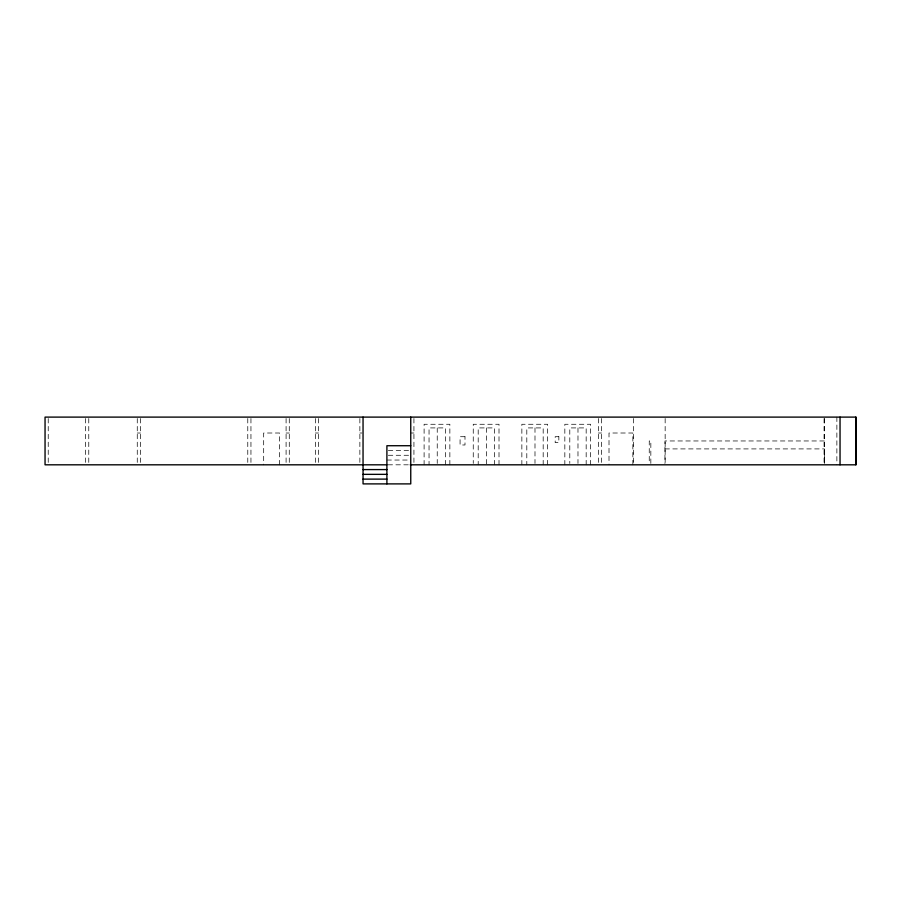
<?xml version="1.0" encoding="UTF-8"?>
<svg xmlns="http://www.w3.org/2000/svg" width="901" height="901" viewBox="0 0 901 901"><rect width="100%" height="100%" fill="white"/><g stroke="black" fill="none" stroke-linecap="round" stroke-linejoin="round"><path stroke-width="0.68" stroke-dasharray="4.5 3.38" d="M137.267 433.021L140.455 433.021M286.09 433.021L289.277 433.021M315.35 433.009L318.526 433.009M359.871 433.009L361.988 433.009M410.755 433.009L413.931 433.009M598.365 433.009L601.553 433.009M824.28 440.961L664.972 440.961L664.938 463.486M664.938 448.912L824.359 448.912L824.359 463.486M388.308 450.5L409.347 450.5M388.308 455.275L410.755 455.275M386.901 460.039L409.347 460.039M388.027 464.815L409.482 464.815M836.871 417.107L836.871 464.815M824.257 418.514L824.257 464.815M824.145 418.492L824.145 463.486M665.152 418.492L665.152 463.486M650.837 463.407L650.837 440.961L649.249 440.961L649.249 463.407M633.347 418.514L633.347 464.815M632.862 464.815L632.862 433.009L609.008 433.009L609.008 464.815M601.553 418.514L601.553 464.815M598.365 418.514L598.365 464.815M590.594 464.815L590.594 424.27L564.837 424.27L564.837 464.815M586.168 464.815L586.168 427.919L569.792 427.919L569.792 463.441M577.98 427.919L577.98 463.441M547.617 464.815L547.617 424.27L521.859 424.27L521.859 464.815M543.179 464.815L543.179 427.919L526.803 427.919L526.803 464.815M534.991 427.919L534.991 463.441M499.008 464.815L499.008 424.27L473.25 424.27L473.25 463.407M494.581 464.815L494.581 427.919L478.194 427.919L478.194 464.815M486.394 427.919L486.394 464.815M449.858 464.815L449.858 424.27L424.101 424.27L424.101 464.815M445.421 464.815L445.421 427.919L429.045 427.919L429.045 464.815M437.233 427.919L437.233 463.441M413.931 418.514L413.931 464.815M359.871 418.514L359.871 464.815M318.526 418.514L318.526 464.815M315.35 418.514L315.35 464.815M289.277 418.514L289.277 463.429M286.09 418.514L286.09 464.815M279.58 464.815L279.58 433.009L263.678 433.009L263.678 464.815M250.951 418.514L250.951 464.815M247.775 418.514L247.775 464.815M140.455 418.514L140.455 464.815M137.267 418.514L137.267 464.815M88.771 418.514L88.771 463.407M85.595 418.514L85.595 464.815M48.226 418.514L48.226 464.815M464.995 436.715L460.073 436.715L460.073 444.981L464.995 444.981L464.995 436.715M558.845 436.703L555.185 436.703L555.185 442.616L558.845 442.616L558.845 436.703"/><path stroke-width="1.35" d="M410.755 445.725L386.901 445.725L386.901 483.893M386.901 464.815L45.05 464.815L45.05 417.107L855.95 417.107L855.95 464.815L410.225 464.815M363.047 469.579L386.901 469.579M363.047 474.354L386.901 474.354M363.047 479.118L386.901 479.118M855.837 417.107L855.837 464.815M840.047 417.107L840.047 464.815M410.755 417.107L410.755 483.893L363.047 483.893L363.047 417.107"/></g></svg>
